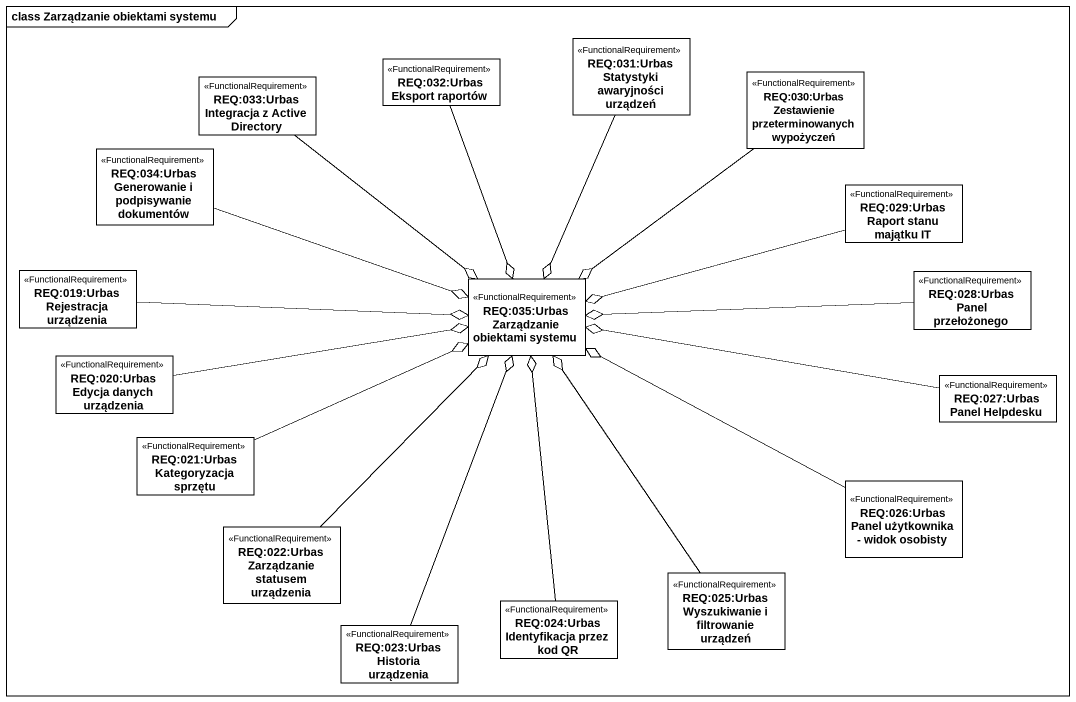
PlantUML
@startuml
mainframe class Zarządzanie obiektami systemu
hide circle
hide empty members
class "REQ:032:Urbas Eksport raportów" as REQ_032_Urbas_Eksport <<FunctionalRequirement>>
class "REQ:031:Urbas Statystyki awaryjności urządzeń" as REQ_031_Urbas_Statystyki <<FunctionalRequirement>>
class "REQ:030:Urbas Zestawienie przeterminowanych wypożyczeń" as REQ_030_Urbas_Zestawienie <<FunctionalRequirement>>
class "REQ:033:Urbas Integracja z Active Directory" as REQ_033_Urbas_Integracja_z <<FunctionalRequirement>>
class "REQ:034:Urbas Generowanie i podpisywanie dokumentów" as REQ_034_Urbas_Generowanie_i <<FunctionalRequirement>>
class "REQ:029:Urbas Raport stanu majątku IT" as REQ_029_Urbas_Raport_stanu <<FunctionalRequirement>>
class "REQ:019:Urbas Rejestracja urządzenia" as REQ_019_Urbas_Rejestracja <<FunctionalRequirement>>
class "REQ:035:Urbas Zarządzanie obiektami systemu" as REQ_035_Urbas_Zarządzanie <<FunctionalRequirement>>
class "REQ:028:Urbas Panel przełożonego" as REQ_028_Urbas_Panel <<FunctionalRequirement>>
class "REQ:020:Urbas Edycja danych urządzenia" as REQ_020_Urbas_Edycja_danych <<FunctionalRequirement>>
class "REQ:027:Urbas Panel Helpdesku" as REQ_027_Urbas_Panel <<FunctionalRequirement>>
class "REQ:021:Urbas Kategoryzacja sprzętu" as REQ_021_Urbas_Kategoryzacja <<FunctionalRequirement>>
class "REQ:026:Urbas Panel użytkownika - widok osobisty" as REQ_026_Urbas_Panel <<FunctionalRequirement>>
class "REQ:022:Urbas Zarządzanie statusem urządzenia" as REQ_022_Urbas_Zarządzanie <<FunctionalRequirement>>
class "REQ:024:Urbas Identyfikacja przez kod QR" as REQ_024_Urbas_Identyfikacja <<FunctionalRequirement>>
class "REQ:025:Urbas Wyszukiwanie i filtrowanie urządzeń" as REQ_025_Urbas_Wyszukiwanie <<FunctionalRequirement>>
class "REQ:023:Urbas Historia urządzenia" as REQ_023_Urbas_Historia <<FunctionalRequirement>>
REQ_032_Urbas_Eksport --o REQ_035_Urbas_Zarządzanie
REQ_031_Urbas_Statystyki --o REQ_035_Urbas_Zarządzanie
REQ_030_Urbas_Zestawienie --o REQ_035_Urbas_Zarządzanie
REQ_033_Urbas_Integracja_z --o REQ_035_Urbas_Zarządzanie
REQ_034_Urbas_Generowanie_i -right-o REQ_035_Urbas_Zarządzanie
REQ_029_Urbas_Raport_stanu -left-o REQ_035_Urbas_Zarządzanie
REQ_019_Urbas_Rejestracja -right-o REQ_035_Urbas_Zarządzanie
REQ_028_Urbas_Panel -left-o REQ_035_Urbas_Zarządzanie
REQ_020_Urbas_Edycja_danych -right-o REQ_035_Urbas_Zarządzanie
REQ_027_Urbas_Panel -left-o REQ_035_Urbas_Zarządzanie
REQ_021_Urbas_Kategoryzacja -right-o REQ_035_Urbas_Zarządzanie
REQ_026_Urbas_Panel -left-o REQ_035_Urbas_Zarządzanie
REQ_022_Urbas_Zarządzanie -up-o REQ_035_Urbas_Zarządzanie
REQ_024_Urbas_Identyfikacja -up-o REQ_035_Urbas_Zarządzanie
REQ_025_Urbas_Wyszukiwanie -up-o REQ_035_Urbas_Zarządzanie
REQ_023_Urbas_Historia -up-o REQ_035_Urbas_Zarządzanie
@enduml
